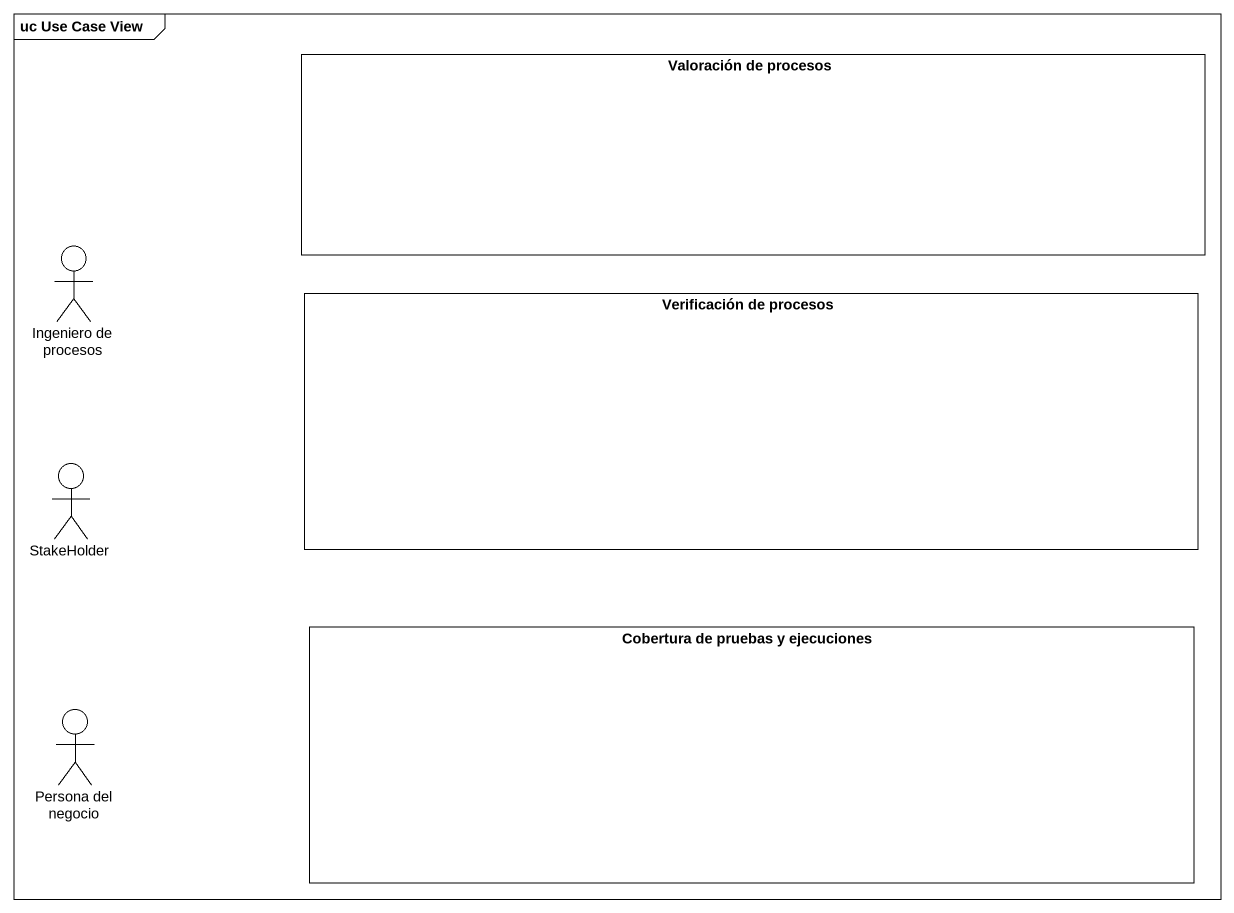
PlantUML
@startuml
mainframe uc Use Case View
rectangle "Valoración de procesos" as Valoración_de_procesos
actor "Ingeniero de procesos" as Ingeniero_de_procesos
rectangle "Verificación de procesos" as Verificación_de_procesos
actor StakeHolder
rectangle "Cobertura de pruebas y ejecuciones" as Cobertura_de_pruebas_y
actor "Persona del negocio" as Persona_del_negocio
@enduml
